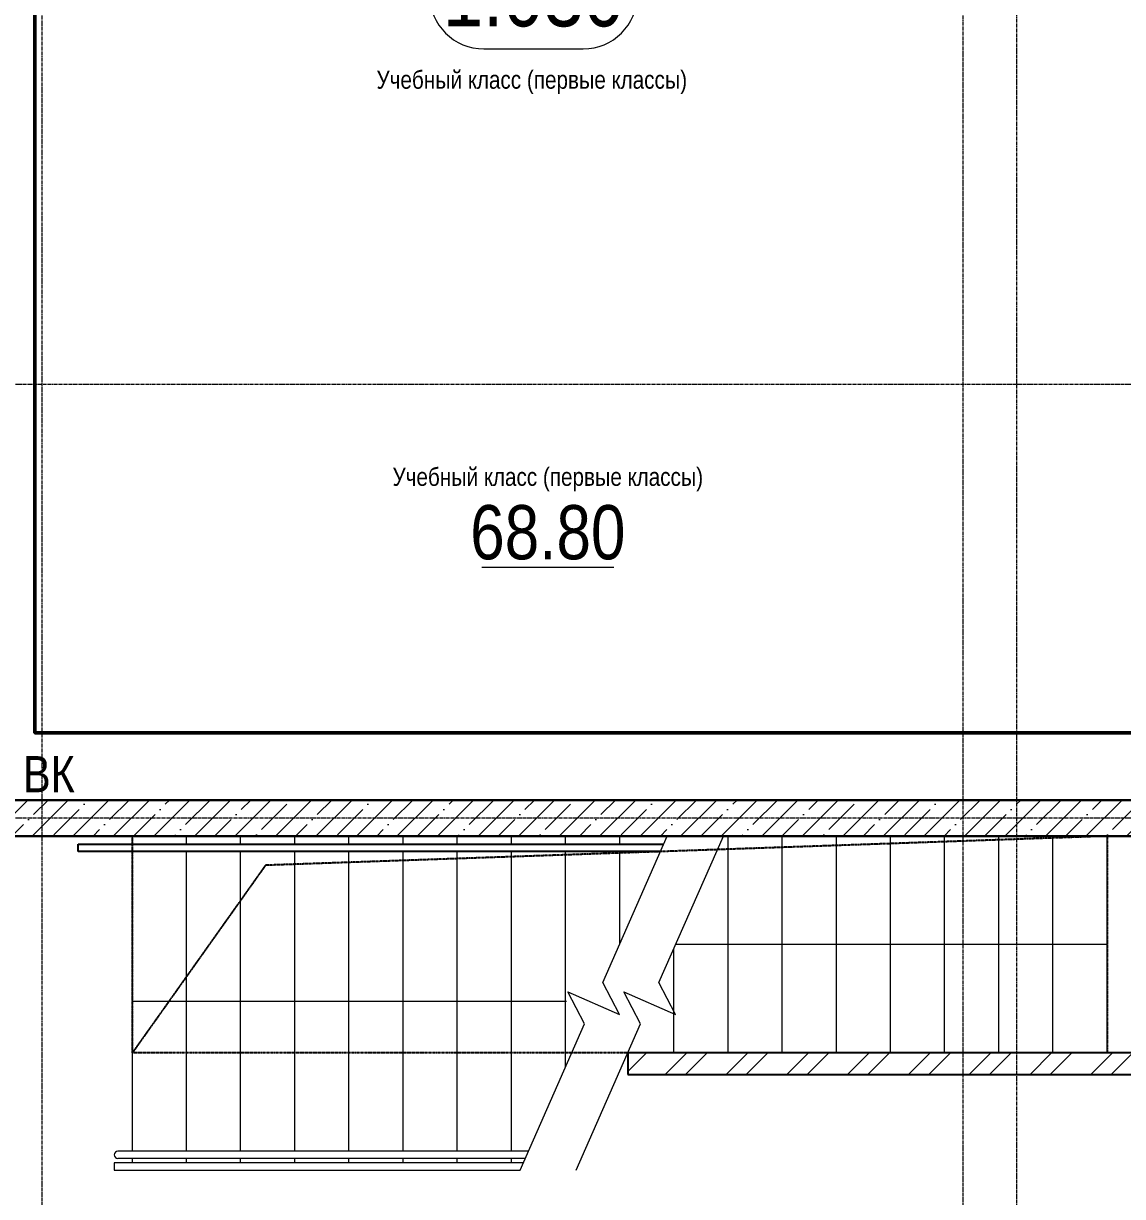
# Model space of a CAD drawing. Header units: millimetres. Extents: x -7155 to 483283, y -227682 to 148426.
# Drawn here: x 12797 to 18886, y 31504 to 38000 of the extents above; entities that cross this region are included whole.
import ezdxf
from ezdxf.enums import TextEntityAlignment as Align

# ---------------------------------------------------------------- set-up
doc = ezdxf.new("R2010")
doc.units = ezdxf.units.MM
doc.linetypes.add('CENTER2', pattern=[28.575, 19.05, -3.175, 3.175, -3.175])
doc.linetypes.add('HIDDEN', pattern=[9.525, 6.35, -3.175])
doc.layers.get('Defpoints').update_dxf_attribs({"color": 140})
for name, color, linetype, lineweight, true_color in [('A-AREA', 7, 'Continuous', 15, 0x7f7f7f), ('АР_Оси_РД_100', 7, 'Continuous', 0, 0x525252), ('РД_Оси_100', 7, 'Continuous', 0, 0x525252)]:
    doc.layers.add(name, color=color, linetype=linetype, lineweight=lineweight, true_color=true_color)
for name, color, linetype, lineweight in [('АР_Area', 5, 'Continuous', 5), ('АР_площадь пом', 5, 'Continuous', 5), ('АР_Стены ЖБ', 7, 'Continuous', 30), ('АР_Стены кирпич', 32, 'Continuous', 25), ('АР_Тонкая', 254, 'Continuous', 5), ('АР_Ф_ЛК', 7, 'Continuous', 5), ('АР_Штриховка', 8, 'Continuous', 0), ('ВК_Шахты', 5, 'Continuous', 9)]:
    doc.layers.add(name, color=color, linetype=linetype, lineweight=lineweight)
doc.styles.add('style1', font='ARIALN.TTF')

# ---------------------------------------------------------------- blocks, each defined once
blk = doc.blocks.new('СОШ_2200_АР_ОСИ_М100_28.05.24')
at = {"layer": 'АР_Оси_РД_100', "linetype": 'CENTER2'}
for p, q in [((29555, 36000), (-5954.958, 36000)), ((29555, 33600), (-5954.958, 33600))]:
    blk.add_line(p, q, dxfattribs=at)
for points in [[(13200, -6155), (12900, -5755), (12900, 139538.679), (13220.167, 139939.357)], [(17850, 139938.679), (18000, 139538.679), (18000, -6194.092)], [(18300, -6196.31), (18300, 139538.679), (18450, 139938.679)]]:
    blk.add_lwpolyline(points, dxfattribs=at)
blk = doc.blocks.new('MOK-МаркаПом_овал_ареал')
for p, q in [((-2.75, 3), (2.75, 3)), ((-2.75, -3), (2.75, -3))]:
    blk.add_line(p, q)
for centre, radius, start, end in [((-2.75, 0), 3, 90, 270), ((2.75, 0), 3, 270, 90), ((-3.75, 0), 3.5, 0, 0.00095)]:
    blk.add_arc(centre, radius, start, end)
at = {"color": 0, "style": 'style1'}
blk.add_attdef('АР-ПОМЕЩЕНИЕ:НОМЕР', text='', height=3.5, dxfattribs=at).set_placement((0, 0), align=Align.MIDDLE)
blk = doc.blocks.new('MOK-МаркаПомещения1')
at = {"layer": 'A-AREA', "color": 0}
blk.add_line((-3.651, -1.944), (3.649, -1.944), dxfattribs=at)
at = {"layer": 'A-AREA', "color": 0, "style": 'style1'}
blk.add_attdef('АР-ПОМЕЩЕНИЕ:ПЛОЩАДЬ', text='', height=3, dxfattribs=at).set_placement((0, 0), align=Align.MIDDLE)

msp = doc.modelspace()

# ---------------------------------------------------------------- hatches: boundary and pattern name
at = {"layer": 'АР_Штриховка', "linetype": 'Continuous', "lineweight": 5, "true_color": 0x000000}
h = msp.add_hatch(dxfattribs=at)
h.set_pattern_fill('ANSI35', color=18, scale=25, angle=-360, style=0)
h.paths.add_polyline_path([(11300, 33700), (11500, 33500), (20000, 33500), (20200, 33700)], flags=0)
at = {"layer": 'АР_Штриховка', "linetype": 'Continuous', "lineweight": 0, "true_color": 0x000000}
h = msp.add_hatch(dxfattribs=at)
h.set_pattern_fill('ANSI32', color=18, scale=25, angle=360, style=0)
h.paths.add_polyline_path([(20000, 32180), (20000, 32300), (16145.2, 32300), (16145.2, 32180)], flags=0)

# ---------------------------------------------------------------- linework, layer by layer
at = {"color": 18, "true_color": 0x000000}
for p, q in [((13100, 33415), (13100, 33455)), ((13100, 33455), (16343.2, 33455)), ((16325.5, 33415), (13100, 33415))]:
    msp.add_line(p, q, dxfattribs=at)
at = {"color": 18, "linetype": 'HIDDEN', "ltscale": 0.07, "true_color": 0x000000}
for p, q in [((13400, 33500), (18800, 33500)), ((13400, 32300), (13400, 33500)), ((18800, 33500), (14137.5, 33338.4)), ((18800, 33500), (18800, 32300)), ((14137.5, 33338.4), (13400, 32300)), ((18800, 32300), (13400, 32300))]:
    msp.add_line(p, q, dxfattribs=at)
at = {"color": 1, "lineweight": 50}
msp.add_lwpolyline([(19632, 34072), (12860, 34072), (12860, 42500), (19632, 42500)], close=True, dxfattribs=at)
at = {"layer": 'АР_Стены ЖБ', "color": 18, "linetype": 'Continuous', "lineweight": 30, "true_color": 0x000000}
for p, q in [((20200, 33700), (11300, 33700)), ((11500, 33500), (20000, 33500))]:
    msp.add_line(p, q, dxfattribs=at)
at = {"layer": 'АР_Стены кирпич', "color": 18, "linetype": 'Continuous', "lineweight": 25, "true_color": 0x000000}
for p, q in [((20000, 32300), (16145.2, 32300)), ((16145.2, 32300), (16145.2, 32180)), ((16145.2, 32180), (20000, 32180))]:
    msp.add_line(p, q, dxfattribs=at)
at = {"layer": 'АР_Тонкая', "color": 18, "true_color": 0x000000}
for p, q in [((16005.7, 32689.4), (16363, 33500)), ((16316.8, 32689.4), (16674.1, 33500)), ((16098.3, 32512), (16005.7, 32689.4)), ((16409.4, 32512), (16316.8, 32689.4)), ((15904.9, 32460.6), (15812.3, 32638)), ((15812.3, 32638), (16098.3, 32512)), ((16216, 32460.6), (16123.4, 32638)), ((16123.4, 32638), (16409.4, 32512)), ((15547.6, 31650), (15904.9, 32460.6)), ((15858.7, 31650), (16216, 32460.6))]:
    msp.add_line(p, q, dxfattribs=at)
at = {"layer": 'АР_Ф_ЛК', "color": 18, "true_color": 0x000000}
for p, q in [((13400, 33455), (13400, 33500)), ((13700, 33455), (13700, 33500)), ((14000, 33455), (14000, 33500)), ((14300, 33455), (14300, 33500)), ((14600, 33455), (14600, 33500)), ((14900, 33455), (14900, 33500)), ((15200, 33455), (15200, 33500)), ((15500, 33455), (15500, 33500)), ((15800, 33455), (15800, 33500)), ((16100, 33455), (16100, 33500)), ((18800, 33500), (16674.1, 33500)), ((16700, 32300), (16700, 33500)), ((17000, 32300), (17000, 33500)), ((17300, 32300), (17300, 33500)), ((17600, 32300), (17600, 33500)), ((17900, 32300), (17900, 33500)), ((18200, 32300), (18200, 33500)), ((18500, 32300), (18500, 33500)), ((18800, 32300), (18800, 33500)), ((13400, 31755), (13400, 33415)), ((13700, 31755), (13700, 33415)), ((14000, 31755), (14000, 33415)), ((14300, 31755), (14300, 33415)), ((14600, 31755), (14600, 33415)), ((14900, 31755), (14900, 33415)), ((15200, 31755), (15200, 33415)), ((15500, 31755), (15500, 33415)), ((15800, 32222.6), (15800, 33415)), ((16100, 32903.3), (16100, 33415)), ((16400, 32300), (16400, 32878.1)), ((18333.8, 32900), (16409.6, 32900)), ((18800, 32900), (18333.8, 32900)), ((15339.5, 32585), (13400, 32585)), ((15805.7, 32585), (15339.5, 32585)), ((16145.2, 32300), (18800, 32300)), ((13400, 31690), (13400, 31715)), ((13700, 31690), (13700, 31715)), ((14000, 31690), (14000, 31715)), ((14300, 31690), (14300, 31715)), ((14600, 31690), (14600, 31715)), ((14900, 31690), (14900, 31715)), ((15200, 31690), (15200, 31715)), ((15500, 31690), (15500, 31715)), ((15565.3, 31690), (13300, 31690)), ((13300, 31690), (13300, 31650)), ((13300, 31650), (15547.6, 31650))]:
    msp.add_line(p, q, dxfattribs=at)
at = {"layer": 'АР_Ф_ЛК', "color": 18, "lineweight": 9, "true_color": 0x000000}
for p, q in [((15593.9, 31755), (13320, 31755)), ((15576.3, 31715), (13320, 31715))]:
    msp.add_line(p, q, dxfattribs=at)
msp.add_arc((13320, 31735), 20, 90, 270, dxfattribs=at)

# ---------------------------------------------------------------- block references
at = {"layer": 'АР_Area', "color": 18, "linetype": 'Continuous', "lineweight": 5, "true_color": 0x000000}
ref = msp.add_blockref('MOK-МаркаПом_овал_ареал', (15622.4, 38158.9), dxfattribs=dict(at, xscale=100, yscale=100, zscale=100))
ref.add_attrib('АР-ПОМЕЩЕНИЕ:НОМЕР', '1.030', dxfattribs={"layer": '0', "color": 0, "height": 350, "style": 'style1'}).set_placement((15622.4, 38158.9), align=Align.MIDDLE)
ref.add_attrib('АР-ПОМЕЩЕНИЕ:НАИМЕНОВАНИЕ', 'Учебный класс (первые классы)', dxfattribs={"layer": 'Defpoints', "color": 2, "height": 100, "style": 'style1'}).set_placement((15613, 37677.5), align=Align.MIDDLE)
at = {"layer": 'АР_площадь пом', "color": 18, "linetype": 'Continuous', "lineweight": 5, "true_color": 0x000000}
ref = msp.add_blockref('MOK-МаркаПомещения1', (15701.7, 35182.9), dxfattribs=dict(at, xscale=100, yscale=100, zscale=100))
ref.add_attrib('АР-ПОМЕЩЕНИЕ:НАИМЕНОВАНИЕ', 'Учебный класс (первые классы)', dxfattribs={"layer": 'Defpoints', "height": 100, "style": 'style1'}).set_placement((15701.7, 35478.5), align=Align.MIDDLE)
ref.add_attrib('АР-ПОМЕЩЕНИЕ:ПЛОЩАДЬ', '68.80', dxfattribs={"layer": 'A-AREA', "color": 0, "height": 300, "style": 'style1'}).set_placement((15701.7, 35182.9), align=Align.MIDDLE)
at = {"layer": 'РД_Оси_100'}
msp.add_blockref('СОШ_2200_АР_ОСИ_М100_28.05.24', (0, 0), dxfattribs=at)

# ---------------------------------------------------------------- texts
at = {"layer": 'ВК_Шахты', "color": 18, "lineweight": 50, "true_color": 0x000000, "style": 'style1'}
msp.add_text('ВК', height=200, dxfattribs=at).set_placement((12794.7, 33743.1))

doc.saveas('drawing.dxf')
